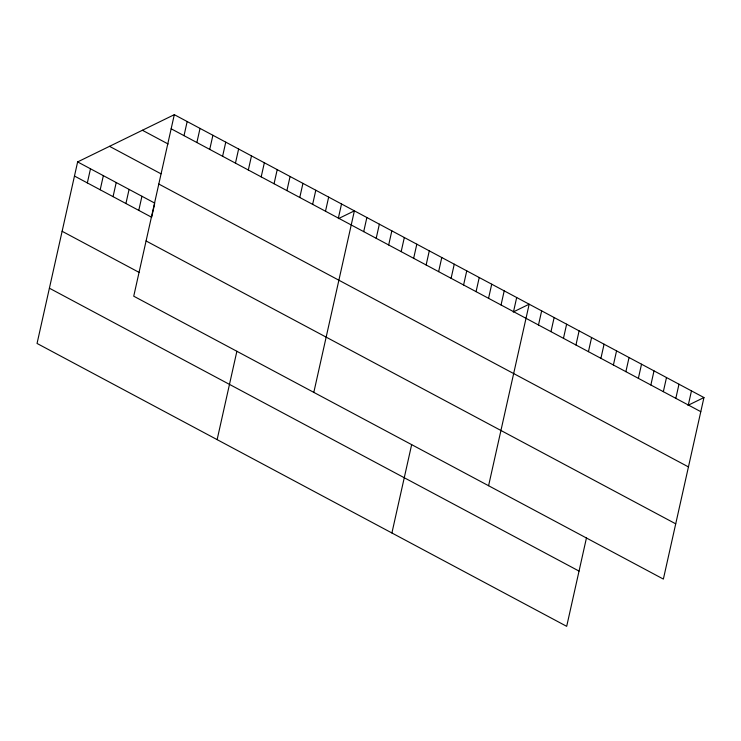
<?xml version="1.0" encoding="UTF-8"?>
<svg xmlns="http://www.w3.org/2000/svg" width="741" height="741" viewBox="0 0 741 741"><rect width="100%" height="100%" fill="white"/><g stroke="black" fill="none" stroke-linecap="round" stroke-linejoin="round"><path stroke-width="1.11" d="M174.311 114.67L133.732 296.196L663.371 579.082L703.95 397.546L174.311 114.67L77.629 161.918L37.05 343.454L566.689 626.33L586.446 537.966M87.336 182.916L90.485 168.791M100.192 189.779L103.351 175.663M113.058 196.652L116.217 182.527M125.924 203.525L129.082 189.4M138.78 210.388L141.939 196.272M154.563 204.229L151.646 217.261L74.471 176.043M184.018 135.659L187.167 121.543M196.874 142.531L200.033 128.406M209.74 149.395L212.899 135.279M222.606 156.268L225.764 142.152M235.462 163.14L238.621 149.015M248.328 170.013L251.486 155.888M261.193 176.877L264.352 162.761M274.059 183.749L277.208 169.624M217.132 439.626L236.879 351.271M286.915 190.622L290.074 176.497M299.781 197.486L302.939 183.37M312.646 204.359L315.796 190.242M325.503 211.231L328.661 197.106M338.368 218.095L341.527 203.979M313.814 392.378L354.383 210.852L338.433 218.641M363.711 231.637L366.869 217.511M376.196 238.306L379.355 224.18M388.682 244.975L391.841 230.849M401.168 251.644L404.327 237.518M413.654 258.303L416.812 244.187M426.14 264.972L429.289 250.856M438.626 271.641L441.775 257.525M391.906 532.983L411.663 444.619M451.102 278.31L454.261 264.194M463.588 284.979L466.747 270.863M476.074 291.648L479.232 277.523M488.56 298.317L491.718 284.192M501.046 304.986L504.204 290.861M513.532 311.646L516.681 297.53M488.588 485.726L529.167 304.199L513.217 311.998M538.494 324.984L541.652 310.868M550.98 331.653L554.138 317.537M563.466 338.322L566.624 324.206M575.952 344.991L579.11 330.866M588.437 351.66L591.587 337.535M600.914 358.329L604.072 344.204M613.4 364.998L616.558 350.873M625.886 371.658L629.044 357.542M638.372 378.327L641.53 364.211M650.857 384.996L654.016 370.88M663.343 391.665L666.492 377.549M675.829 398.334L678.978 384.209M688.306 405.003L691.464 390.877M688 405.346L703.95 397.546M171.152 128.786L700.791 411.672M142.402 130.259L168.133 144.004M109.529 146.329L160.982 173.811M158.806 184.037L688.445 466.913M77.629 161.918L154.804 203.145M146.079 240.955L675.718 523.831M62.124 231.285L139.299 272.503M49.397 288.203L579.036 571.089"/></g></svg>
